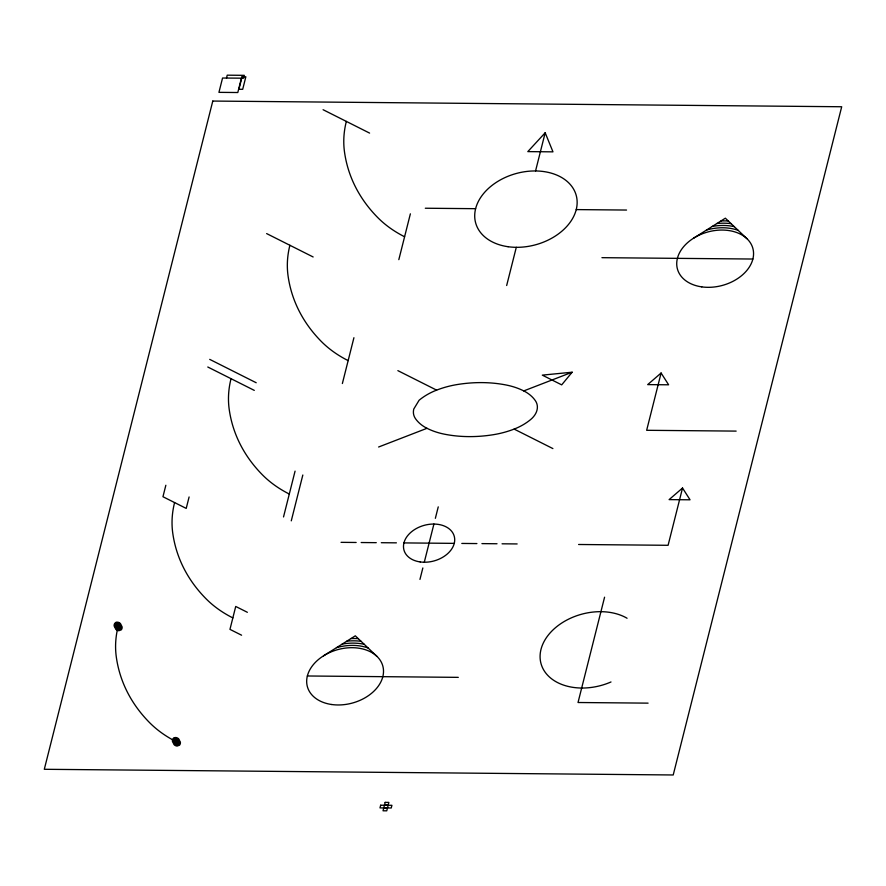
<?xml version="1.0" encoding="UTF-8"?>
<svg xmlns="http://www.w3.org/2000/svg" width="886" height="886" viewBox="0 0 886 886"><rect width="100%" height="100%" fill="white"/><g stroke="black" fill="none" stroke-linecap="round" stroke-linejoin="round"><path stroke-width="1.33" d="M226.506 78.034L227.226 75.177L244.326 75.332L243.606 78.189L222.552 78.034L218.942 92.354L237.802 92.521L241.413 78.201M165.848 485.262L162.958 496.725L186.215 508.409L189.106 496.957M283.52 516.948L295.071 471.13M291.272 520.846L302.824 475.018M342.373 383.527L353.924 337.71M398.822 259.653L410.373 213.836M419.953 579.411L422.844 567.959M424.283 562.233L433.918 524.047M435.358 518.321L438.249 506.87M506.67 285.514L516.294 247.327M535.554 170.954L545.178 132.767L552.975 151.849L527.823 151.617L545.178 132.767M604.573 597.197L578.026 702.509L648.087 703.141M661.1 373.017L647.688 384.613L668.62 384.801L661.1 373.017L646.658 430.297L736.144 431.105M682.53 488.031L669.118 499.615L690.05 499.804L682.53 488.031L668.088 545.3L578.602 544.491M572.146 372.209L561.691 384.867L542.31 375.132L572.146 372.209L523.759 390.914A72.973 51.687 -15.3 0 0 506.371 385.045A110.241 78.09 -15.3 0 0 456.888 384.602A72.973 51.687 -15.3 0 0 436.621 390.128A49.472 35.041 -15.3 0 0 419.111 400.239L413.762 409.055A22.095 15.649 -15.3 0 0 415.379 418.524A46.593 33.003 -15.3 0 0 426.997 428.303A72.973 51.687 -15.3 0 0 444.384 434.173A110.241 78.09 -15.3 0 0 493.867 434.616A72.973 51.687 -15.3 0 0 514.135 429.09A46.593 33.003 -15.3 0 0 530.625 419.565A22.095 15.649 -15.3 0 0 535.377 400.693A46.593 33.003 -15.3 0 0 523.759 390.914M693.561 238.201L725.357 218.189L746.931 238.677M323.512 655.839L355.308 635.827L376.882 656.327M378.61 447.009L426.997 428.303M425.302 208.232L475.616 208.686M576.232 209.594L626.546 210.048M601.937 257.671L752.878 259.033M341.055 542.343L356.15 542.476M361.178 542.531L376.273 542.664M381.301 542.708L396.396 542.841M403.95 542.908L454.263 543.373M461.805 543.439L476.901 543.572M481.929 543.616L497.024 543.749M502.052 543.805L517.147 543.938M307.353 675.985L458.295 677.358M384.48 805.064L388.19 805.097M383.716 808.098L387.426 808.143M323.08 109.709L369.595 133.099M266.631 233.583L313.146 256.973M397.858 370.636L436.621 390.128M514.135 429.09L552.897 448.582M209.705 359.362L256.209 382.752M207.778 367.003L254.293 390.383M247.36 612.304L235.731 606.456L229.961 629.359L241.59 635.207M610.997 681.965A52.141 36.935 -15.3 0 1 547.083 674.634A52.141 36.935 -15.3 0 1 559.753 624.386A52.141 36.935 -15.3 0 1 627.067 618.251M716.874 223.527A48.486 34.344 -15.3 0 1 731.105 223.66M706.53 230.039A42.229 29.914 -15.3 0 1 738.127 230.327M720.949 220.957A51.621 36.559 -15.3 0 1 728.336 221.024M712.255 226.439A45.363 32.129 -15.3 0 1 734.25 226.639M342.206 644.078A45.363 32.129 -15.3 0 1 364.19 644.277M350.9 638.596A51.621 36.559 -15.3 0 1 358.287 638.662M336.481 647.677A42.229 29.914 -15.3 0 1 368.078 647.965M346.825 641.165A48.486 34.344 -15.3 0 1 361.056 641.298M176.403 741.781A145.935 103.374 -15.3 0 1 149.38 722.433A220.481 156.169 -15.3 0 1 116.299 656.936A145.935 103.374 -15.3 0 1 118.137 626.435M232.852 617.907A145.935 103.374 -15.3 0 1 205.829 598.559A220.481 156.169 -15.3 0 1 172.748 533.062A145.935 103.374 -15.3 0 1 174.586 502.561M289.29 494.034A145.935 103.374 -15.3 0 1 262.278 474.686A220.481 156.169 -15.3 0 1 229.186 409.199A145.935 103.374 -15.3 0 1 231.036 378.699M348.154 360.613A145.935 103.374 -15.3 0 1 321.131 341.276A220.481 156.169 -15.3 0 1 288.05 275.779A145.935 103.374 -15.3 0 1 289.888 245.278M404.592 236.75A145.935 103.374 -15.3 0 1 377.58 217.402A220.481 156.169 -15.3 0 1 344.488 151.905A145.935 103.374 -15.3 0 1 346.337 121.404M116.587 625.66L117.218 627.576L119.366 627.809L119.067 625.294L117.849 624.73L116.587 625.66M117.362 626.048C118.259 629.448 119.831 624.386 117.362 626.048M174.852 740.995L175.472 742.922L177.632 743.155L177.322 740.641L176.104 740.065L174.852 740.995M175.627 741.394C176.513 744.794 178.097 739.732 175.627 741.394M212.784 101.059L44.3 769.292L673.216 774.973L841.7 106.752L212.784 101.059M242.077 76.739L238.921 89.276L242.698 89.309L245.854 76.772L242.077 76.739M380.67 805.208L379.983 807.899L391.235 807.999L391.922 805.308L380.67 805.208M385.166 802.373L383.04 810.79L386.75 810.823L388.865 802.406L385.166 802.373M116.077 622.36L115.014 623.091A4.663 3.3 -15.3 0 0 114.261 624.486A7.298 5.172 -15.3 0 0 114.172 626.014L115.822 629.293A7.298 5.172 -15.3 0 0 117.173 630.256A4.663 3.3 -15.3 0 0 118.868 630.71L121.216 629.88A4.951 3.5 -15.3 0 0 122.013 628.384A7.298 5.172 -15.3 0 0 122.102 626.867L120.452 623.589A7.298 5.172 -15.3 0 0 119.101 622.614A4.663 3.3 -15.3 0 0 117.406 622.16L116.077 622.36M116.487 623.179L115.645 623.755A3.732 2.636 -15.3 0 0 115.036 624.885A5.837 4.131 -15.3 0 0 114.97 626.103L116.287 628.717A5.837 4.131 -15.3 0 0 117.373 629.492A3.732 2.636 -15.3 0 0 118.724 629.857L120.596 629.193A3.954 2.802 -15.3 0 0 121.238 627.997A5.837 4.131 -15.3 0 0 121.316 626.779L119.987 624.154A5.837 4.131 -15.3 0 0 118.912 623.379A3.732 2.636 -15.3 0 0 117.55 623.013L116.487 623.179M116.908 623.988L116.265 624.431A2.791 1.982 -15.3 0 0 115.811 625.272A4.375 3.101 -15.3 0 0 115.756 626.18L116.753 628.152A4.375 3.101 -15.3 0 0 117.561 628.728A2.791 1.982 -15.3 0 0 118.58 629.005L119.987 628.506A2.968 2.104 -15.3 0 0 120.463 627.609A4.375 3.101 -15.3 0 0 120.518 626.69L119.532 624.73A4.375 3.101 -15.3 0 0 118.713 624.143A2.791 1.982 -15.3 0 0 117.705 623.877L116.908 623.988M174.343 737.706L173.279 738.426A4.663 3.3 -15.3 0 0 172.526 739.832A7.298 5.172 -15.3 0 0 172.438 741.36L174.088 744.628A7.298 5.172 -15.3 0 0 175.439 745.602A4.663 3.3 -15.3 0 0 177.134 746.056L179.47 745.215A4.951 3.5 -15.3 0 0 180.279 743.731A7.298 5.172 -15.3 0 0 180.367 742.202L178.717 738.924A7.298 5.172 -15.3 0 0 177.366 737.96A4.663 3.3 -15.3 0 0 175.672 737.506L174.343 737.706M174.752 738.514L173.9 739.101A3.732 2.636 -15.3 0 0 173.302 740.22A5.837 4.131 -15.3 0 0 173.224 741.438L174.553 744.063A5.837 4.131 -15.3 0 0 175.627 744.838A3.732 2.636 -15.3 0 0 176.99 745.204L178.861 744.528A3.954 2.802 -15.3 0 0 179.504 743.343A5.837 4.131 -15.3 0 0 179.57 742.114L178.252 739.5A5.837 4.131 -15.3 0 0 177.167 738.725A3.732 2.636 -15.3 0 0 175.816 738.359L174.752 738.514M175.162 739.334L174.531 739.766A2.791 1.982 -15.3 0 0 174.077 740.607A4.375 3.101 -15.3 0 0 174.021 741.527L175.007 743.487A4.375 3.101 -15.3 0 0 175.827 744.074A2.791 1.982 -15.3 0 0 176.835 744.34L178.241 743.841A2.968 2.104 -15.3 0 0 178.728 742.944A4.375 3.101 -15.3 0 0 178.784 742.036L177.787 740.065A4.375 3.101 -15.3 0 0 176.978 739.489A2.791 1.982 -15.3 0 0 175.96 739.212L175.162 739.334M701.767 286.876A39.106 27.699 -15.3 0 0 753.022 248.999A39.106 27.699 -15.3 0 0 690.637 240.195A39.106 27.699 -15.3 0 0 701.767 286.876M331.707 704.514A39.106 27.699 -15.3 0 0 382.974 666.637A39.106 27.699 -15.3 0 0 320.588 657.833A39.106 27.699 -15.3 0 0 331.707 704.514M420.185 561.934A26.071 18.462 -15.3 0 0 454.352 536.683A26.071 18.462 -15.3 0 0 412.765 530.814A26.071 18.462 -15.3 0 0 420.185 561.934M508.088 246.718A52.141 36.935 -15.3 0 0 576.432 196.227A52.141 36.935 -15.3 0 0 493.258 184.476A52.141 36.935 -15.3 0 0 508.088 246.718"/></g></svg>
